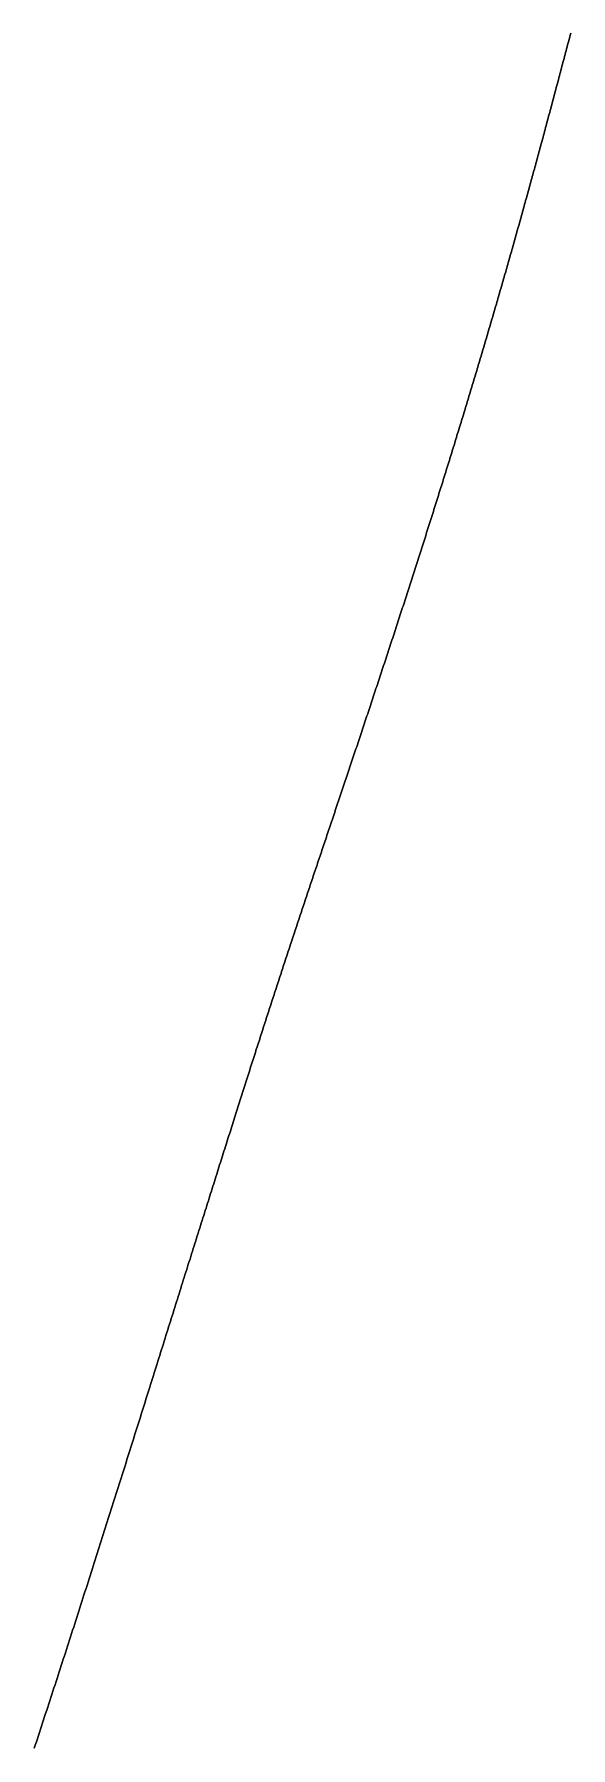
# Model space of a CAD drawing. Header units: inches. Extents: x 130170 to 284068, y 377793 to 804530.
# Drawn here: x 259990.6 to 260007.2, y 741145.5 to 741198.5 of the extents above; entities that cross this region are included whole.
import ezdxf

# ---------------------------------------------------------------- set-up
doc = ezdxf.new("R2010")
doc.units = ezdxf.units.IN
doc.header["$MEASUREMENT"] = 0
doc.layers.add('muni_il', color=7, linetype='Continuous')

msp = doc.modelspace()

# ---------------------------------------------------------------- linework, layer by layer
at = {"layer": 'muni_il'}
for points in [[(259990.61, 741145.478), (259990.642, 741145.575), (259990.674, 741145.672), (259990.706, 741145.769), (259990.738, 741145.866), (259990.77, 741145.964), (259990.802, 741146.062), (259990.834, 741146.16), (259990.866, 741146.257), (259990.898, 741146.355), (259990.93, 741146.453), (259990.962, 741146.552), (259990.994, 741146.65), (259991.027, 741146.748), (259991.059, 741146.847), (259991.091, 741146.945), (259991.123, 741147.044), (259991.155, 741147.142), (259991.187, 741147.241), (259991.219, 741147.34), (259991.252, 741147.439), (259991.284, 741147.538), (259991.316, 741147.637), (259991.348, 741147.736), (259991.38, 741147.835), (259991.412, 741147.934), (259991.444, 741148.033), (259991.476, 741148.132), (259991.509, 741148.232), (259991.541, 741148.331), (259991.573, 741148.43), (259991.605, 741148.529), (259991.637, 741148.629), (259991.669, 741148.728), (259991.701, 741148.827), (259991.733, 741148.927), (259991.765, 741149.026), (259991.797, 741149.125), (259991.829, 741149.225), (259991.861, 741149.324), (259991.893, 741149.423), (259991.925, 741149.523), (259991.957, 741149.622), (259991.989, 741149.721), (259992.021, 741149.821), (259992.052, 741149.92), (259992.084, 741150.019), (259992.116, 741150.118), (259992.148, 741150.217), (259992.179, 741150.317), (259992.211, 741150.415), (259992.243, 741150.515), (259992.274, 741150.614), (259992.306, 741150.712), (259992.338, 741150.811), (259992.369, 741150.91), (259992.401, 741151.009), (259992.432, 741151.108), (259992.463, 741151.206), (259992.495, 741151.305), (259992.526, 741151.403), (259992.558, 741151.502), (259992.589, 741151.6), (259992.62, 741151.698), (259992.651, 741151.796), (259992.682, 741151.894), (259992.714, 741151.992), (259992.745, 741152.09), (259992.776, 741152.188), (259992.807, 741152.286), (259992.838, 741152.383), (259992.869, 741152.481), (259992.9, 741152.578), (259992.93, 741152.676), (259992.961, 741152.773), (259992.992, 741152.87), (259993.023, 741152.967), (259993.053, 741153.064), (259993.084, 741153.161), (259993.115, 741153.257), (259993.145, 741153.354), (259993.175, 741153.45), (259993.206, 741153.546), (259993.236, 741153.642), (259993.267, 741153.738), (259993.297, 741153.834), (259993.327, 741153.93), (259993.357, 741154.026), (259993.387, 741154.121), (259993.418, 741154.216), (259993.448, 741154.312), (259993.478, 741154.407), (259993.507, 741154.502), (259993.537, 741154.596), (259993.567, 741154.691), (259993.597, 741154.785), (259993.627, 741154.88), (259993.656, 741154.974), (259993.686, 741155.068), (259993.715, 741155.162), (259993.745, 741155.255), (259993.774, 741155.349), (259993.804, 741155.442), (259993.833, 741155.535), (259993.862, 741155.628), (259993.892, 741155.721), (259993.921, 741155.814), (259993.95, 741155.906), (259993.979, 741155.999), (259994.008, 741156.091), (259994.037, 741156.183), (259994.066, 741156.275), (259994.094, 741156.366), (259994.123, 741156.457), (259994.152, 741156.549), (259994.18, 741156.64), (259994.209, 741156.731), (259994.238, 741156.821), (259994.266, 741156.912), (259994.294, 741157.002), (259994.323, 741157.092), (259994.351, 741157.182), (259994.379, 741157.272), (259994.407, 741157.362), (259994.435, 741157.451), (259994.463, 741157.54), (259994.491, 741157.629), (259994.519, 741157.718), (259994.547, 741157.807), (259994.575, 741157.895), (259994.603, 741157.983), (259994.63, 741158.071), (259994.658, 741158.159), (259994.685, 741158.246), (259994.713, 741158.334), (259994.74, 741158.421), (259994.767, 741158.508), (259994.794, 741158.594), (259994.822, 741158.681), (259994.849, 741158.767), (259994.876, 741158.853), (259994.903, 741158.939), (259994.93, 741159.025), (259994.957, 741159.11), (259994.983, 741159.195), (259995.01, 741159.28), (259995.037, 741159.365), (259995.063, 741159.45), (259995.09, 741159.534), (259995.116, 741159.618), (259995.142, 741159.702), (259995.169, 741159.786), (259995.195, 741159.869), (259995.221, 741159.952), (259995.247, 741160.035), (259995.273, 741160.118), (259995.299, 741160.2), (259995.325, 741160.283), (259995.351, 741160.365), (259995.376, 741160.446), (259995.402, 741160.528), (259995.428, 741160.609), (259995.453, 741160.69), (259995.479, 741160.771), (259995.504, 741160.852), (259995.529, 741160.932), (259995.554, 741161.012), (259995.579, 741161.092), (259995.605, 741161.172), (259995.629, 741161.251), (259995.654, 741161.33), (259995.679, 741161.409), (259995.704, 741161.488), (259995.729, 741161.566), (259995.753, 741161.644), (259995.778, 741161.722), (259995.802, 741161.8), (259995.827, 741161.878), (259995.851, 741161.955), (259995.875, 741162.032), (259995.899, 741162.108), (259995.923, 741162.185), (259995.948, 741162.261), (259995.971, 741162.337), (259995.995, 741162.413), (259996.019, 741162.488), (259996.043, 741162.563), (259996.066, 741162.638), (259996.09, 741162.713), (259996.114, 741162.788), (259996.137, 741162.862), (259996.16, 741162.936), (259996.184, 741163.01), (259996.207, 741163.083), (259996.23, 741163.156), (259996.253, 741163.229), (259996.276, 741163.302), (259996.299, 741163.374), (259996.321, 741163.446), (259996.344, 741163.519), (259996.367, 741163.59), (259996.39, 741163.662), (259996.412, 741163.733), (259996.435, 741163.804), (259996.457, 741163.875), (259996.479, 741163.945), (259996.501, 741164.015), (259996.524, 741164.085), (259996.546, 741164.155), (259996.568, 741164.225), (259996.589, 741164.294), (259996.611, 741164.363), (259996.633, 741164.432), (259996.655, 741164.5), (259996.677, 741164.568), (259996.698, 741164.637), (259996.72, 741164.704), (259996.741, 741164.772), (259996.762, 741164.839), (259996.784, 741164.906), (259996.805, 741164.973), (259996.826, 741165.04), (259996.847, 741165.106), (259996.868, 741165.172), (259996.889, 741165.238), (259996.91, 741165.304), (259996.931, 741165.369), (259996.952, 741165.435), (259996.972, 741165.5), (259996.993, 741165.564), (259997.013, 741165.629), (259997.034, 741165.693), (259997.054, 741165.757), (259997.075, 741165.821), (259997.095, 741165.885), (259997.115, 741165.948), (259997.135, 741166.012), (259997.155, 741166.075), (259997.175, 741166.137), (259997.195, 741166.2), (259997.215, 741166.263), (259997.235, 741166.325), (259997.255, 741166.387), (259997.275, 741166.448), (259997.294, 741166.51), (259997.314, 741166.571), (259997.334, 741166.633), (259997.353, 741166.694), (259997.373, 741166.755), (259997.392, 741166.815), (259997.411, 741166.876), (259997.431, 741166.936), (259997.45, 741166.996), (259997.469, 741167.056), (259997.488, 741167.116), (259997.508, 741167.175), (259997.527, 741167.235), (259997.546, 741167.294), (259997.565, 741167.353), (259997.584, 741167.412), (259997.603, 741167.47), (259997.621, 741167.529), (259997.64, 741167.587), (259997.659, 741167.646), (259997.678, 741167.704), (259997.696, 741167.761), (259997.715, 741167.819), (259997.734, 741167.877), (259997.752, 741167.935), (259997.771, 741167.992), (259997.789, 741168.049), (259997.808, 741168.106), (259997.826, 741168.163), (259997.844, 741168.22), (259997.863, 741168.277), (259997.881, 741168.333), (259997.9, 741168.39), (259997.918, 741168.446), (259997.936, 741168.503), (259997.954, 741168.559), (259997.973, 741168.615), (259997.991, 741168.671), (259998.009, 741168.726), (259998.027, 741168.782), (259998.045, 741168.838), (259998.063, 741168.894), (259998.081, 741168.949), (259998.099, 741169.004), (259998.118, 741169.06), (259998.136, 741169.115), (259998.154, 741169.17), (259998.172, 741169.225), (259998.19, 741169.28), (259998.208, 741169.335), (259998.225, 741169.39), (259998.244, 741169.445), (259998.261, 741169.5), (259998.279, 741169.555), (259998.297, 741169.609), (259998.315, 741169.664), (259998.333, 741169.718), (259998.351, 741169.773), (259998.369, 741169.828), (259998.387, 741169.882), (259998.405, 741169.937), (259998.423, 741169.991), (259998.441, 741170.045), (259998.459, 741170.1), (259998.477, 741170.154), (259998.495, 741170.209), (259998.512, 741170.263), (259998.53, 741170.317), (259998.548, 741170.372), (259998.566, 741170.426), (259998.584, 741170.48), (259998.602, 741170.535), (259998.62, 741170.589), (259998.638, 741170.643), (259998.656, 741170.698), (259998.674, 741170.752), (259998.692, 741170.806), (259998.71, 741170.861), (259998.728, 741170.915), (259998.746, 741170.97), (259998.764, 741171.024), (259998.783, 741171.079), (259998.801, 741171.133), (259998.819, 741171.188), (259998.837, 741171.242), (259998.855, 741171.297), (259998.873, 741171.352), (259998.892, 741171.407), (259998.91, 741171.462), (259998.928, 741171.516), (259998.947, 741171.571), (259998.965, 741171.626), (259998.983, 741171.681), (259999.002, 741171.736), (259999.02, 741171.792), (259999.038, 741171.847), (259999.057, 741171.902), (259999.075, 741171.957), (259999.094, 741172.013), (259999.112, 741172.068), (259999.131, 741172.124), (259999.15, 741172.179), (259999.168, 741172.235), (259999.187, 741172.291), (259999.206, 741172.347), (259999.224, 741172.403), (259999.243, 741172.459), (259999.262, 741172.515), (259999.281, 741172.571), (259999.3, 741172.628), (259999.319, 741172.684), (259999.338, 741172.741), (259999.357, 741172.797), (259999.376, 741172.854), (259999.395, 741172.911), (259999.414, 741172.968), (259999.433, 741173.025), (259999.452, 741173.082), (259999.471, 741173.139), (259999.491, 741173.196), (259999.51, 741173.254), (259999.529, 741173.311), (259999.549, 741173.369), (259999.568, 741173.427), (259999.587, 741173.485), (259999.607, 741173.543), (259999.626, 741173.601), (259999.646, 741173.659), (259999.665, 741173.717), (259999.685, 741173.775), (259999.705, 741173.834), (259999.724, 741173.893), (259999.744, 741173.951), (259999.764, 741174.01), (259999.784, 741174.069), (259999.804, 741174.128), (259999.823, 741174.188), (259999.843, 741174.247), (259999.863, 741174.306), (259999.883, 741174.366), (259999.904, 741174.425), (259999.923, 741174.485), (259999.944, 741174.545), (259999.964, 741174.605), (259999.984, 741174.665), (260000.004, 741174.726), (260000.025, 741174.786), (260000.045, 741174.846), (260000.065, 741174.907), (260000.085, 741174.967), (260000.106, 741175.028), (260000.126, 741175.089), (260000.147, 741175.15), (260000.167, 741175.211), (260000.188, 741175.273), (260000.209, 741175.334), (260000.229, 741175.396), (260000.25, 741175.457), (260000.271, 741175.519), (260000.291, 741175.581), (260000.312, 741175.642), (260000.333, 741175.704), (260000.354, 741175.766), (260000.374, 741175.829), (260000.395, 741175.891), (260000.416, 741175.953), (260000.437, 741176.016), (260000.458, 741176.079), (260000.479, 741176.141), (260000.5, 741176.204), (260000.521, 741176.267), (260000.542, 741176.33), (260000.563, 741176.393), (260000.584, 741176.456), (260000.605, 741176.519), (260000.627, 741176.583), (260000.648, 741176.646), (260000.669, 741176.71), (260000.69, 741176.773), (260000.711, 741176.837), (260000.733, 741176.901), (260000.754, 741176.965), (260000.775, 741177.028), (260000.797, 741177.092), (260000.818, 741177.157), (260000.839, 741177.221), (260000.861, 741177.285), (260000.882, 741177.349), (260000.903, 741177.413), (260000.925, 741177.478), (260000.946, 741177.542), (260000.968, 741177.607), (260000.989, 741177.671), (260001.011, 741177.736), (260001.032, 741177.801), (260001.053, 741177.865), (260001.075, 741177.93), (260001.096, 741177.995), (260001.118, 741178.06), (260001.139, 741178.125), (260001.161, 741178.19), (260001.182, 741178.255), (260001.204, 741178.32), (260001.225, 741178.385), (260001.247, 741178.45), (260001.268, 741178.515), (260001.29, 741178.581), (260001.312, 741178.646), (260001.333, 741178.711), (260001.355, 741178.776), (260001.376, 741178.842), (260001.398, 741178.907), (260001.419, 741178.972), (260001.441, 741179.038), (260001.462, 741179.103), (260001.484, 741179.168), (260001.505, 741179.234), (260001.527, 741179.299), (260001.548, 741179.365), (260001.57, 741179.43), (260001.591, 741179.496), (260001.613, 741179.561), (260001.634, 741179.626), (260001.656, 741179.692), (260001.677, 741179.757), (260001.698, 741179.823), (260001.72, 741179.888), (260001.741, 741179.953), (260001.763, 741180.019), (260001.784, 741180.084), (260001.805, 741180.15), (260001.827, 741180.215), (260001.848, 741180.28), (260001.869, 741180.346), (260001.89, 741180.411), (260001.912, 741180.476), (260001.933, 741180.541), (260001.954, 741180.606), (260001.975, 741180.671), (260001.996, 741180.737), (260002.018, 741180.802), (260002.039, 741180.867), (260002.06, 741180.932), (260002.081, 741180.997), (260002.102, 741181.062), (260002.123, 741181.127), (260002.144, 741181.191), (260002.165, 741181.256), (260002.186, 741181.321), (260002.207, 741181.386), (260002.227, 741181.45), (260002.248, 741181.515), (260002.269, 741181.579), (260002.29, 741181.644), (260002.311, 741181.708), (260002.331, 741181.773), (260002.352, 741181.837), (260002.373, 741181.901), (260002.393, 741181.965), (260002.414, 741182.03), (260002.435, 741182.094), (260002.455, 741182.158), (260002.476, 741182.221), (260002.496, 741182.285), (260002.516, 741182.349), (260002.537, 741182.413), (260002.557, 741182.477), (260002.577, 741182.54), (260002.598, 741182.604), (260002.618, 741182.667), (260002.638, 741182.73), (260002.658, 741182.794), (260002.679, 741182.857), (260002.699, 741182.92), (260002.719, 741182.983), (260002.739, 741183.046), (260002.759, 741183.109), (260002.779, 741183.172), (260002.798, 741183.234), (260002.818, 741183.297), (260002.838, 741183.359), (260002.858, 741183.422), (260002.878, 741183.484), (260002.897, 741183.547), (260002.917, 741183.609), (260002.937, 741183.671), (260002.956, 741183.733), (260002.976, 741183.795), (260002.995, 741183.857), (260003.015, 741183.918), (260003.034, 741183.98), (260003.054, 741184.042), (260003.073, 741184.103), (260003.092, 741184.164), (260003.112, 741184.226), (260003.131, 741184.287), (260003.15, 741184.348), (260003.169, 741184.409), (260003.188, 741184.47), (260003.207, 741184.531), (260003.226, 741184.592), (260003.245, 741184.652), (260003.264, 741184.713), (260003.283, 741184.773), (260003.302, 741184.834), (260003.321, 741184.894), (260003.339, 741184.954), (260003.358, 741185.014), (260003.377, 741185.075), (260003.396, 741185.135), (260003.414, 741185.194), (260003.433, 741185.254), (260003.451, 741185.314), (260003.47, 741185.373), (260003.488, 741185.433), (260003.507, 741185.492), (260003.525, 741185.552), (260003.543, 741185.611), (260003.561, 741185.67), (260003.58, 741185.729), (260003.598, 741185.788), (260003.616, 741185.847), (260003.634, 741185.906), (260003.652, 741185.965), (260003.67, 741186.023), (260003.688, 741186.082), (260003.706, 741186.14), (260003.724, 741186.199), (260003.742, 741186.257), (260003.76, 741186.315), (260003.778, 741186.374), (260003.796, 741186.432), (260003.814, 741186.49), (260003.831, 741186.548), (260003.849, 741186.605), (260003.866, 741186.663), (260003.884, 741186.721), (260003.902, 741186.779), (260003.919, 741186.836), (260003.937, 741186.894), (260003.954, 741186.951), (260003.972, 741187.009), (260003.989, 741187.066), (260004.006, 741187.123), (260004.024, 741187.18), (260004.041, 741187.238), (260004.058, 741187.295), (260004.076, 741187.352), (260004.093, 741187.409), (260004.11, 741187.465), (260004.127, 741187.522), (260004.144, 741187.579), (260004.161, 741187.636), (260004.178, 741187.692), (260004.195, 741187.749), (260004.212, 741187.806), (260004.229, 741187.862), (260004.246, 741187.919), (260004.263, 741187.975), (260004.28, 741188.031), (260004.297, 741188.088), (260004.314, 741188.144), (260004.331, 741188.2), (260004.348, 741188.256), (260004.364, 741188.312), (260004.381, 741188.369), (260004.398, 741188.425), (260004.414, 741188.481), (260004.431, 741188.537), (260004.448, 741188.593), (260004.464, 741188.648), (260004.481, 741188.704), (260004.497, 741188.76), (260004.514, 741188.816), (260004.531, 741188.872), (260004.547, 741188.928), (260004.564, 741188.983), (260004.58, 741189.039), (260004.596, 741189.095), (260004.613, 741189.15), (260004.629, 741189.206), (260004.646, 741189.262), (260004.662, 741189.317), (260004.678, 741189.373), (260004.695, 741189.429), (260004.711, 741189.484), (260004.727, 741189.54), (260004.744, 741189.595), (260004.76, 741189.651), (260004.776, 741189.706), (260004.792, 741189.762), (260004.809, 741189.817), (260004.825, 741189.873), (260004.841, 741189.928), (260004.857, 741189.984), (260004.873, 741190.039), (260004.889, 741190.095), (260004.906, 741190.15), (260004.922, 741190.206), (260004.938, 741190.261), (260004.954, 741190.317), (260004.97, 741190.373), (260004.986, 741190.428), (260005.002, 741190.484), (260005.018, 741190.539), (260005.034, 741190.595), (260005.05, 741190.65), (260005.066, 741190.706), (260005.082, 741190.761), (260005.098, 741190.817), (260005.114, 741190.873), (260005.13, 741190.928), (260005.146, 741190.984), (260005.162, 741191.04), (260005.178, 741191.095), (260005.194, 741191.151), (260005.21, 741191.207), (260005.226, 741191.262), (260005.242, 741191.318), (260005.258, 741191.374), (260005.274, 741191.43), (260005.29, 741191.486), (260005.305, 741191.542), (260005.321, 741191.598), (260005.337, 741191.654), (260005.353, 741191.71), (260005.369, 741191.765), (260005.385, 741191.822), (260005.401, 741191.878), (260005.417, 741191.934), (260005.432, 741191.99), (260005.448, 741192.046), (260005.464, 741192.102), (260005.48, 741192.158), (260005.496, 741192.215), (260005.512, 741192.271), (260005.527, 741192.327), (260005.543, 741192.384), (260005.559, 741192.44), (260005.575, 741192.496), (260005.591, 741192.553), (260005.607, 741192.609), (260005.622, 741192.666), (260005.638, 741192.723), (260005.654, 741192.779), (260005.67, 741192.836), (260005.686, 741192.892), (260005.701, 741192.949), (260005.717, 741193.006), (260005.733, 741193.063), (260005.749, 741193.12), (260005.765, 741193.177), (260005.781, 741193.234), (260005.796, 741193.291), (260005.812, 741193.348), (260005.828, 741193.405), (260005.844, 741193.462), (260005.86, 741193.519), (260005.875, 741193.576), (260005.891, 741193.634), (260005.907, 741193.691), (260005.923, 741193.748), (260005.938, 741193.806), (260005.954, 741193.863), (260005.97, 741193.92), (260005.986, 741193.978), (260006.002, 741194.036), (260006.017, 741194.093), (260006.033, 741194.151), (260006.049, 741194.208), (260006.065, 741194.266), (260006.081, 741194.324), (260006.096, 741194.382), (260006.112, 741194.44), (260006.128, 741194.498), (260006.144, 741194.556), (260006.16, 741194.614), (260006.175, 741194.672), (260006.191, 741194.73), (260006.207, 741194.788), (260006.223, 741194.846), (260006.239, 741194.904), (260006.254, 741194.963), (260006.27, 741195.021), (260006.286, 741195.079), (260006.302, 741195.138), (260006.318, 741195.196), (260006.334, 741195.254), (260006.349, 741195.313), (260006.365, 741195.372), (260006.381, 741195.43), (260006.397, 741195.489), (260006.413, 741195.547), (260006.428, 741195.606), (260006.444, 741195.665), (260006.46, 741195.724), (260006.476, 741195.783), (260006.492, 741195.841), (260006.508, 741195.9), (260006.523, 741195.959), (260006.539, 741196.018), (260006.555, 741196.077), (260006.571, 741196.136), (260006.587, 741196.196), (260006.603, 741196.255), (260006.618, 741196.314), (260006.634, 741196.373), (260006.65, 741196.432), (260006.666, 741196.492), (260006.682, 741196.551), (260006.697, 741196.61), (260006.713, 741196.67), (260006.729, 741196.729), (260006.745, 741196.789), (260006.761, 741196.848), (260006.777, 741196.908), (260006.793, 741196.967), (260006.809, 741197.027), (260006.824, 741197.087), (260006.84, 741197.146), (260006.856, 741197.206), (260006.872, 741197.266), (260006.888, 741197.326), (260006.904, 741197.385), (260006.92, 741197.445), (260006.936, 741197.505), (260006.952, 741197.565), (260006.967, 741197.625), (260006.983, 741197.685), (260006.999, 741197.745), (260007.015, 741197.805), (260007.031, 741197.865), (260007.047, 741197.926), (260007.063, 741197.986), (260007.079, 741198.046), (260007.095, 741198.106), (260007.111, 741198.166), (260007.127, 741198.227), (260007.143, 741198.287), (260007.159, 741198.348), (260007.175, 741198.408), (260007.191, 741198.468), (260007.207, 741198.529)], [(260007.207, 741198.529), (260007.191, 741198.468), (260007.175, 741198.408), (260007.159, 741198.348), (260007.143, 741198.287), (260007.127, 741198.227), (260007.111, 741198.166), (260007.095, 741198.106), (260007.079, 741198.046), (260007.063, 741197.986), (260007.047, 741197.926), (260007.031, 741197.865), (260007.015, 741197.805), (260006.999, 741197.745), (260006.983, 741197.685), (260006.967, 741197.625), (260006.952, 741197.565), (260006.936, 741197.505), (260006.92, 741197.445), (260006.904, 741197.385), (260006.888, 741197.326), (260006.872, 741197.266), (260006.856, 741197.206), (260006.84, 741197.146), (260006.824, 741197.087), (260006.809, 741197.027), (260006.793, 741196.967), (260006.777, 741196.908), (260006.761, 741196.848), (260006.745, 741196.789), (260006.729, 741196.729), (260006.713, 741196.67), (260006.697, 741196.61), (260006.682, 741196.551), (260006.666, 741196.492), (260006.65, 741196.432), (260006.634, 741196.373), (260006.618, 741196.314), (260006.603, 741196.255), (260006.587, 741196.196), (260006.571, 741196.136), (260006.555, 741196.077), (260006.539, 741196.018), (260006.523, 741195.959), (260006.508, 741195.9), (260006.492, 741195.841), (260006.476, 741195.783), (260006.46, 741195.724), (260006.444, 741195.665), (260006.428, 741195.606), (260006.413, 741195.547), (260006.397, 741195.489), (260006.381, 741195.43), (260006.365, 741195.372), (260006.349, 741195.313), (260006.334, 741195.254), (260006.318, 741195.196), (260006.302, 741195.138), (260006.286, 741195.079), (260006.27, 741195.021), (260006.254, 741194.963), (260006.239, 741194.904), (260006.223, 741194.846), (260006.207, 741194.788), (260006.191, 741194.73), (260006.175, 741194.672), (260006.16, 741194.614), (260006.144, 741194.556), (260006.128, 741194.498), (260006.112, 741194.44), (260006.096, 741194.382), (260006.081, 741194.324), (260006.065, 741194.266), (260006.049, 741194.208), (260006.033, 741194.151), (260006.017, 741194.093), (260006.002, 741194.036), (260005.986, 741193.978), (260005.97, 741193.92), (260005.954, 741193.863), (260005.938, 741193.806), (260005.923, 741193.748), (260005.907, 741193.691), (260005.891, 741193.634), (260005.875, 741193.576), (260005.86, 741193.519), (260005.844, 741193.462), (260005.828, 741193.405), (260005.812, 741193.348), (260005.796, 741193.291), (260005.781, 741193.234), (260005.765, 741193.177), (260005.749, 741193.12), (260005.733, 741193.063), (260005.717, 741193.006), (260005.701, 741192.949), (260005.686, 741192.892), (260005.67, 741192.836), (260005.654, 741192.779), (260005.638, 741192.723), (260005.622, 741192.666), (260005.607, 741192.609), (260005.591, 741192.553), (260005.575, 741192.496), (260005.559, 741192.44), (260005.543, 741192.384), (260005.527, 741192.327), (260005.512, 741192.271), (260005.496, 741192.215), (260005.48, 741192.158), (260005.464, 741192.102), (260005.448, 741192.046), (260005.432, 741191.99), (260005.417, 741191.934), (260005.401, 741191.878), (260005.385, 741191.822), (260005.369, 741191.765), (260005.353, 741191.71), (260005.337, 741191.654), (260005.321, 741191.598), (260005.305, 741191.542), (260005.29, 741191.486), (260005.274, 741191.43), (260005.258, 741191.374), (260005.242, 741191.318), (260005.226, 741191.262), (260005.21, 741191.207), (260005.194, 741191.151), (260005.178, 741191.095), (260005.162, 741191.04), (260005.146, 741190.984), (260005.13, 741190.928), (260005.114, 741190.873), (260005.098, 741190.817), (260005.082, 741190.761), (260005.066, 741190.706), (260005.05, 741190.65), (260005.034, 741190.595), (260005.018, 741190.539), (260005.002, 741190.484), (260004.986, 741190.428), (260004.97, 741190.373), (260004.954, 741190.317), (260004.938, 741190.261), (260004.922, 741190.206), (260004.906, 741190.15), (260004.889, 741190.095), (260004.873, 741190.039), (260004.857, 741189.984), (260004.841, 741189.928), (260004.825, 741189.873), (260004.809, 741189.817), (260004.792, 741189.762), (260004.776, 741189.706), (260004.76, 741189.651), (260004.744, 741189.595), (260004.727, 741189.54), (260004.711, 741189.484), (260004.695, 741189.429), (260004.678, 741189.373), (260004.662, 741189.317), (260004.646, 741189.262), (260004.629, 741189.206), (260004.613, 741189.15), (260004.596, 741189.095), (260004.58, 741189.039), (260004.564, 741188.983), (260004.547, 741188.928), (260004.531, 741188.872), (260004.514, 741188.816), (260004.497, 741188.76), (260004.481, 741188.704), (260004.464, 741188.648), (260004.448, 741188.593), (260004.431, 741188.537), (260004.414, 741188.481), (260004.398, 741188.425), (260004.381, 741188.369), (260004.364, 741188.312), (260004.348, 741188.256), (260004.331, 741188.2), (260004.314, 741188.144), (260004.297, 741188.088), (260004.28, 741188.031), (260004.263, 741187.975), (260004.246, 741187.919), (260004.229, 741187.862), (260004.212, 741187.806), (260004.195, 741187.749), (260004.178, 741187.692), (260004.161, 741187.636), (260004.144, 741187.579), (260004.127, 741187.522), (260004.11, 741187.465), (260004.093, 741187.409), (260004.076, 741187.352), (260004.058, 741187.295), (260004.041, 741187.238), (260004.024, 741187.18), (260004.006, 741187.123), (260003.989, 741187.066), (260003.972, 741187.009), (260003.954, 741186.951), (260003.937, 741186.894), (260003.919, 741186.836), (260003.902, 741186.779), (260003.884, 741186.721), (260003.866, 741186.663), (260003.849, 741186.605), (260003.831, 741186.548), (260003.814, 741186.49), (260003.796, 741186.432), (260003.778, 741186.374), (260003.76, 741186.315), (260003.742, 741186.257), (260003.724, 741186.199), (260003.706, 741186.14), (260003.688, 741186.082), (260003.67, 741186.023), (260003.652, 741185.965), (260003.634, 741185.906), (260003.616, 741185.847), (260003.598, 741185.788), (260003.58, 741185.729), (260003.561, 741185.67), (260003.543, 741185.611), (260003.525, 741185.552), (260003.507, 741185.492), (260003.488, 741185.433), (260003.47, 741185.373), (260003.451, 741185.314), (260003.433, 741185.254), (260003.414, 741185.194), (260003.396, 741185.135), (260003.377, 741185.075), (260003.358, 741185.014), (260003.339, 741184.954), (260003.321, 741184.894), (260003.302, 741184.834), (260003.283, 741184.773), (260003.264, 741184.713), (260003.245, 741184.652), (260003.226, 741184.592), (260003.207, 741184.531), (260003.188, 741184.47), (260003.169, 741184.409), (260003.15, 741184.348), (260003.131, 741184.287), (260003.112, 741184.226), (260003.092, 741184.164), (260003.073, 741184.103), (260003.054, 741184.042), (260003.034, 741183.98), (260003.015, 741183.918), (260002.995, 741183.857), (260002.976, 741183.795), (260002.956, 741183.733), (260002.937, 741183.671), (260002.917, 741183.609), (260002.897, 741183.547), (260002.878, 741183.484), (260002.858, 741183.422), (260002.838, 741183.359), (260002.818, 741183.297), (260002.798, 741183.234), (260002.779, 741183.172), (260002.759, 741183.109), (260002.739, 741183.046), (260002.719, 741182.983), (260002.699, 741182.92), (260002.679, 741182.857), (260002.658, 741182.794), (260002.638, 741182.73), (260002.618, 741182.667), (260002.598, 741182.604), (260002.577, 741182.54), (260002.557, 741182.477), (260002.537, 741182.413), (260002.516, 741182.349), (260002.496, 741182.285), (260002.476, 741182.221), (260002.455, 741182.158), (260002.435, 741182.094), (260002.414, 741182.03), (260002.393, 741181.965), (260002.373, 741181.901), (260002.352, 741181.837), (260002.331, 741181.773), (260002.311, 741181.708), (260002.29, 741181.644), (260002.269, 741181.579), (260002.248, 741181.515), (260002.227, 741181.45), (260002.207, 741181.386), (260002.186, 741181.321), (260002.165, 741181.256), (260002.144, 741181.191), (260002.123, 741181.127), (260002.102, 741181.062), (260002.081, 741180.997), (260002.06, 741180.932), (260002.039, 741180.867), (260002.018, 741180.802), (260001.996, 741180.737), (260001.975, 741180.671), (260001.954, 741180.606), (260001.933, 741180.541), (260001.912, 741180.476), (260001.89, 741180.411), (260001.869, 741180.346), (260001.848, 741180.28), (260001.827, 741180.215), (260001.805, 741180.15), (260001.784, 741180.084), (260001.763, 741180.019), (260001.741, 741179.953), (260001.72, 741179.888), (260001.698, 741179.823), (260001.677, 741179.757), (260001.656, 741179.692), (260001.634, 741179.626), (260001.613, 741179.561), (260001.591, 741179.496), (260001.57, 741179.43), (260001.548, 741179.365), (260001.527, 741179.299), (260001.505, 741179.234), (260001.484, 741179.168), (260001.462, 741179.103), (260001.441, 741179.038), (260001.419, 741178.972), (260001.398, 741178.907), (260001.376, 741178.842), (260001.355, 741178.776), (260001.333, 741178.711), (260001.312, 741178.646), (260001.29, 741178.581), (260001.268, 741178.515), (260001.247, 741178.45), (260001.225, 741178.385), (260001.204, 741178.32), (260001.182, 741178.255), (260001.161, 741178.19), (260001.139, 741178.125), (260001.118, 741178.06), (260001.096, 741177.995), (260001.075, 741177.93), (260001.053, 741177.865), (260001.032, 741177.801), (260001.011, 741177.736), (260000.989, 741177.671), (260000.968, 741177.607), (260000.946, 741177.542), (260000.925, 741177.478), (260000.903, 741177.413), (260000.882, 741177.349), (260000.861, 741177.285), (260000.839, 741177.221), (260000.818, 741177.157), (260000.797, 741177.092), (260000.775, 741177.028), (260000.754, 741176.965), (260000.733, 741176.901), (260000.711, 741176.837), (260000.69, 741176.773), (260000.669, 741176.71), (260000.648, 741176.646), (260000.627, 741176.583), (260000.605, 741176.519), (260000.584, 741176.456), (260000.563, 741176.393), (260000.542, 741176.33), (260000.521, 741176.267), (260000.5, 741176.204), (260000.479, 741176.141), (260000.458, 741176.079), (260000.437, 741176.016), (260000.416, 741175.953), (260000.395, 741175.891), (260000.374, 741175.829), (260000.354, 741175.766), (260000.333, 741175.704), (260000.312, 741175.642), (260000.291, 741175.581), (260000.271, 741175.519), (260000.25, 741175.457), (260000.229, 741175.396), (260000.209, 741175.334), (260000.188, 741175.273), (260000.167, 741175.211), (260000.147, 741175.15), (260000.126, 741175.089), (260000.106, 741175.028), (260000.085, 741174.967), (260000.065, 741174.907), (260000.045, 741174.846), (260000.025, 741174.786), (260000.004, 741174.726), (259999.984, 741174.665), (259999.964, 741174.605), (259999.944, 741174.545), (259999.923, 741174.485), (259999.904, 741174.425), (259999.883, 741174.366), (259999.863, 741174.306), (259999.843, 741174.247), (259999.823, 741174.188), (259999.804, 741174.128), (259999.784, 741174.069), (259999.764, 741174.01), (259999.744, 741173.951), (259999.724, 741173.893), (259999.705, 741173.834), (259999.685, 741173.775), (259999.665, 741173.717), (259999.646, 741173.659), (259999.626, 741173.601), (259999.607, 741173.543), (259999.587, 741173.485), (259999.568, 741173.427), (259999.549, 741173.369), (259999.529, 741173.311), (259999.51, 741173.254), (259999.491, 741173.196), (259999.471, 741173.139), (259999.452, 741173.082), (259999.433, 741173.025), (259999.414, 741172.968), (259999.395, 741172.911), (259999.376, 741172.854), (259999.357, 741172.797), (259999.338, 741172.741), (259999.319, 741172.684), (259999.3, 741172.628), (259999.281, 741172.571), (259999.262, 741172.515), (259999.243, 741172.459), (259999.224, 741172.403), (259999.206, 741172.347), (259999.187, 741172.291), (259999.168, 741172.235), (259999.15, 741172.179), (259999.131, 741172.124), (259999.112, 741172.068), (259999.094, 741172.013), (259999.075, 741171.957), (259999.057, 741171.902), (259999.038, 741171.847), (259999.02, 741171.792), (259999.002, 741171.736), (259998.983, 741171.681), (259998.965, 741171.626), (259998.947, 741171.571), (259998.928, 741171.516), (259998.91, 741171.462), (259998.892, 741171.407), (259998.873, 741171.352), (259998.855, 741171.297), (259998.837, 741171.242), (259998.819, 741171.188), (259998.801, 741171.133), (259998.783, 741171.079), (259998.764, 741171.024), (259998.746, 741170.97), (259998.728, 741170.915), (259998.71, 741170.861), (259998.692, 741170.806), (259998.674, 741170.752), (259998.656, 741170.698), (259998.638, 741170.643), (259998.62, 741170.589), (259998.602, 741170.535), (259998.584, 741170.48), (259998.566, 741170.426), (259998.548, 741170.372), (259998.53, 741170.317), (259998.512, 741170.263), (259998.495, 741170.209), (259998.477, 741170.154), (259998.459, 741170.1), (259998.441, 741170.045), (259998.423, 741169.991), (259998.405, 741169.937), (259998.387, 741169.882), (259998.369, 741169.828), (259998.351, 741169.773), (259998.333, 741169.718), (259998.315, 741169.664), (259998.297, 741169.609), (259998.279, 741169.555), (259998.261, 741169.5), (259998.244, 741169.445), (259998.225, 741169.39), (259998.208, 741169.335), (259998.19, 741169.28), (259998.172, 741169.225), (259998.154, 741169.17), (259998.136, 741169.115), (259998.118, 741169.06), (259998.099, 741169.004), (259998.081, 741168.949), (259998.063, 741168.894), (259998.045, 741168.838), (259998.027, 741168.782), (259998.009, 741168.726), (259997.991, 741168.671), (259997.973, 741168.615), (259997.954, 741168.559), (259997.936, 741168.503), (259997.918, 741168.446), (259997.9, 741168.39), (259997.881, 741168.333), (259997.863, 741168.277), (259997.844, 741168.22), (259997.826, 741168.163), (259997.808, 741168.106), (259997.789, 741168.049), (259997.771, 741167.992), (259997.752, 741167.935), (259997.734, 741167.877), (259997.715, 741167.819), (259997.696, 741167.761), (259997.678, 741167.704), (259997.659, 741167.646), (259997.64, 741167.587), (259997.621, 741167.529), (259997.603, 741167.47), (259997.584, 741167.412), (259997.565, 741167.353), (259997.546, 741167.294), (259997.527, 741167.235), (259997.508, 741167.175), (259997.488, 741167.116), (259997.469, 741167.056), (259997.45, 741166.996), (259997.431, 741166.936), (259997.411, 741166.876), (259997.392, 741166.815), (259997.373, 741166.755), (259997.353, 741166.694), (259997.334, 741166.633), (259997.314, 741166.571), (259997.294, 741166.51), (259997.275, 741166.448), (259997.255, 741166.387), (259997.235, 741166.325), (259997.215, 741166.263), (259997.195, 741166.2), (259997.175, 741166.137), (259997.155, 741166.075), (259997.135, 741166.012), (259997.115, 741165.948), (259997.095, 741165.885), (259997.075, 741165.821), (259997.054, 741165.757), (259997.034, 741165.693), (259997.013, 741165.629), (259996.993, 741165.564), (259996.972, 741165.5), (259996.952, 741165.435), (259996.931, 741165.369), (259996.91, 741165.304), (259996.889, 741165.238), (259996.868, 741165.172), (259996.847, 741165.106), (259996.826, 741165.04), (259996.805, 741164.973), (259996.784, 741164.906), (259996.762, 741164.839), (259996.741, 741164.772), (259996.72, 741164.704), (259996.698, 741164.637), (259996.677, 741164.568), (259996.655, 741164.5), (259996.633, 741164.432), (259996.611, 741164.363), (259996.589, 741164.294), (259996.568, 741164.225), (259996.546, 741164.155), (259996.524, 741164.085), (259996.501, 741164.015), (259996.479, 741163.945), (259996.457, 741163.875), (259996.435, 741163.804), (259996.412, 741163.733), (259996.39, 741163.662), (259996.367, 741163.59), (259996.344, 741163.519), (259996.321, 741163.446), (259996.299, 741163.374), (259996.276, 741163.302), (259996.253, 741163.229), (259996.23, 741163.156), (259996.207, 741163.083), (259996.184, 741163.01), (259996.16, 741162.936), (259996.137, 741162.862), (259996.114, 741162.788), (259996.09, 741162.713), (259996.066, 741162.638), (259996.043, 741162.563), (259996.019, 741162.488), (259995.995, 741162.413), (259995.971, 741162.337), (259995.948, 741162.261), (259995.923, 741162.185), (259995.899, 741162.108), (259995.875, 741162.032), (259995.851, 741161.955), (259995.827, 741161.878), (259995.802, 741161.8), (259995.778, 741161.722), (259995.753, 741161.644), (259995.729, 741161.566), (259995.704, 741161.488), (259995.679, 741161.409), (259995.654, 741161.33), (259995.629, 741161.251), (259995.605, 741161.172), (259995.579, 741161.092), (259995.554, 741161.012), (259995.529, 741160.932), (259995.504, 741160.852), (259995.479, 741160.771), (259995.453, 741160.69), (259995.428, 741160.609), (259995.402, 741160.528), (259995.376, 741160.446), (259995.351, 741160.365), (259995.325, 741160.283), (259995.299, 741160.2), (259995.273, 741160.118), (259995.247, 741160.035), (259995.221, 741159.952), (259995.195, 741159.869), (259995.169, 741159.786), (259995.142, 741159.702), (259995.116, 741159.618), (259995.09, 741159.534), (259995.063, 741159.45), (259995.037, 741159.365), (259995.01, 741159.28), (259994.983, 741159.195), (259994.957, 741159.11), (259994.93, 741159.025), (259994.903, 741158.939), (259994.876, 741158.853), (259994.849, 741158.767), (259994.822, 741158.681), (259994.794, 741158.594), (259994.767, 741158.508), (259994.74, 741158.421), (259994.713, 741158.334), (259994.685, 741158.246), (259994.658, 741158.159), (259994.63, 741158.071), (259994.603, 741157.983), (259994.575, 741157.895), (259994.547, 741157.807), (259994.519, 741157.718), (259994.491, 741157.629), (259994.463, 741157.54), (259994.435, 741157.451), (259994.407, 741157.362), (259994.379, 741157.272), (259994.351, 741157.182), (259994.323, 741157.092), (259994.294, 741157.002), (259994.266, 741156.912), (259994.238, 741156.821), (259994.209, 741156.731), (259994.18, 741156.64), (259994.152, 741156.549), (259994.123, 741156.457), (259994.094, 741156.366), (259994.066, 741156.275), (259994.037, 741156.183), (259994.008, 741156.091), (259993.979, 741155.999), (259993.95, 741155.906), (259993.921, 741155.814), (259993.892, 741155.721), (259993.862, 741155.628), (259993.833, 741155.535), (259993.804, 741155.442), (259993.774, 741155.349), (259993.745, 741155.255), (259993.715, 741155.162), (259993.686, 741155.068), (259993.656, 741154.974), (259993.627, 741154.88), (259993.597, 741154.785), (259993.567, 741154.691), (259993.537, 741154.596), (259993.507, 741154.502), (259993.478, 741154.407), (259993.448, 741154.312), (259993.418, 741154.216), (259993.387, 741154.121), (259993.357, 741154.026), (259993.327, 741153.93), (259993.297, 741153.834), (259993.267, 741153.738), (259993.236, 741153.642), (259993.206, 741153.546), (259993.175, 741153.45), (259993.145, 741153.354), (259993.115, 741153.257), (259993.084, 741153.161), (259993.053, 741153.064), (259993.023, 741152.967), (259992.992, 741152.87), (259992.961, 741152.773), (259992.93, 741152.676), (259992.9, 741152.578), (259992.869, 741152.481), (259992.838, 741152.383), (259992.807, 741152.286), (259992.776, 741152.188), (259992.745, 741152.09), (259992.714, 741151.992), (259992.682, 741151.894), (259992.651, 741151.796), (259992.62, 741151.698), (259992.589, 741151.6), (259992.558, 741151.502), (259992.526, 741151.403), (259992.495, 741151.305), (259992.463, 741151.206), (259992.432, 741151.108), (259992.401, 741151.009), (259992.369, 741150.91), (259992.338, 741150.811), (259992.306, 741150.712), (259992.274, 741150.614), (259992.243, 741150.515), (259992.211, 741150.415), (259992.179, 741150.317), (259992.148, 741150.217), (259992.116, 741150.118), (259992.084, 741150.019), (259992.052, 741149.92), (259992.021, 741149.821), (259991.989, 741149.721), (259991.957, 741149.622), (259991.925, 741149.523), (259991.893, 741149.423), (259991.861, 741149.324), (259991.829, 741149.225), (259991.797, 741149.125), (259991.765, 741149.026), (259991.733, 741148.927), (259991.701, 741148.827), (259991.669, 741148.728), (259991.637, 741148.629), (259991.605, 741148.529), (259991.573, 741148.43), (259991.541, 741148.331), (259991.509, 741148.232), (259991.476, 741148.132), (259991.444, 741148.033), (259991.412, 741147.934), (259991.38, 741147.835), (259991.348, 741147.736), (259991.316, 741147.637), (259991.284, 741147.538), (259991.252, 741147.439), (259991.219, 741147.34), (259991.187, 741147.241), (259991.155, 741147.142), (259991.123, 741147.044), (259991.091, 741146.945), (259991.059, 741146.847), (259991.027, 741146.748), (259990.994, 741146.65), (259990.962, 741146.552), (259990.93, 741146.453), (259990.898, 741146.355), (259990.866, 741146.257), (259990.834, 741146.16), (259990.802, 741146.062), (259990.77, 741145.964), (259990.738, 741145.866), (259990.706, 741145.769), (259990.674, 741145.672), (259990.642, 741145.575), (259990.61, 741145.478)]]:
    msp.add_lwpolyline(points, dxfattribs=at)

doc.saveas('drawing.dxf')
